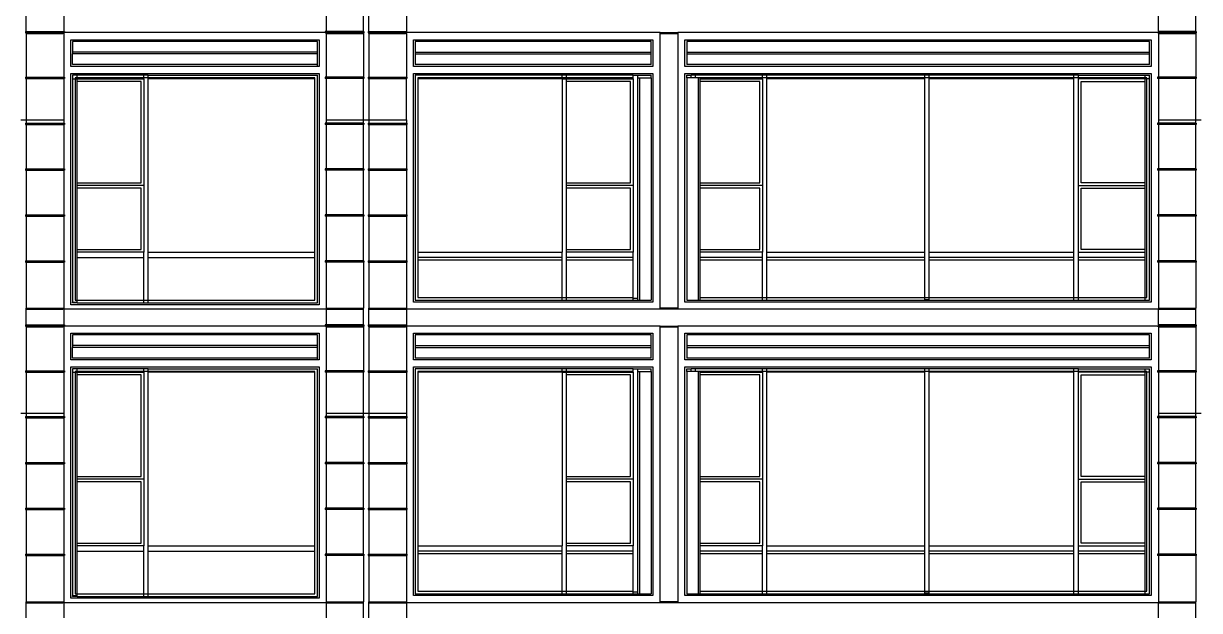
# Model space of a CAD drawing. Extents: x -311 to 61613, y 0 to 58400.
# Drawn here: x 13849 to 27061, y 13412 to 20012 of the extents above; entities that cross this region are included whole.
import ezdxf

# ---------------------------------------------------------------- set-up
doc = ezdxf.new("R2010")
doc.units = 0
doc.header["$LTSCALE"] = 1000
doc.header["$MEASUREMENT"] = 0
doc.layers.add('AD-AREA-OUTL', color=31, linetype='Continuous')

msp = doc.modelspace()

# ---------------------------------------------------------------- linework, layer by layer
at = {"layer": 'AD-AREA-OUTL', "color": 252}
for p, q in [((13880, 19924), (13880, 20100)), ((14300, 20100), (14300, 19924)), ((17250, 20100), (17250, 19924)), ((17670, 19924), (17670, 20100)), ((17730, 19924), (17730, 20100)), ((18150, 20100), (18150, 19924)), ((26600, 19924), (26600, 20100)), ((27020, 19924), (27020, 20100)), ((13872, 19924), (13880, 19924)), ((13872, 19924), (13872, 19909)), ((13872, 19909), (13880, 19909)), ((13880, 19924), (14300, 19924)), ((13880, 19909), (14290, 19909)), ((13880, 19909), (13880, 19900)), ((13880, 19900), (14290, 19900)), ((13880, 19900), (13880, 19408)), ((14290, 19900), (14290, 19909)), ((14290, 19909), (14300, 19909)), ((14300, 19900), (14290, 19900)), ((14300, 19924), (14310, 19924)), ((14300, 19909), (14310, 19909)), ((14300, 19900), (14300, 19909)), ((14300, 19900), (14300, 19408)), ((14310, 19924), (14310, 19910)), ((17237, 19910), (14310, 19910)), ((14310, 19910), (14310, 19909)), ((14380, 19530), (14380, 19830)), ((14380, 19830), (17170, 19830)), ((17170, 19830), (17170, 19530)), ((17250, 19924), (17237, 19924)), ((17237, 19924), (17237, 19910)), ((17237, 19910), (17237, 19909)), ((17250, 19909), (17237, 19909)), ((17670, 19924), (17250, 19924)), ((17260, 19909), (17250, 19909)), ((17250, 19900), (17250, 19909)), ((17250, 19900), (17260, 19900)), ((17250, 19900), (17250, 19408)), ((17670, 19909), (17260, 19909)), ((17260, 19909), (17260, 19900)), ((17260, 19900), (17670, 19900)), ((17673, 19924), (17670, 19924)), ((17673, 19909), (17670, 19909)), ((17670, 19909), (17670, 19900)), ((17670, 19900), (17670, 19408)), ((17673, 19924), (17673, 19909)), ((17720, 19924), (17730, 19924)), ((17720, 19924), (17720, 19909)), ((17720, 19909), (17730, 19909)), ((17730, 19924), (18150, 19924)), ((17730, 19909), (18140, 19909)), ((17730, 19909), (17730, 19900)), ((17730, 19900), (18140, 19900)), ((17730, 19900), (17730, 19408)), ((18140, 19909), (18140, 19900)), ((18140, 19909), (18150, 19909)), ((18150, 19900), (18140, 19900)), ((18150, 19924), (18150, 19910)), ((18150, 19910), (18157, 19910)), ((18150, 19909), (18157, 19909)), ((18150, 19900), (18150, 19909)), ((18150, 19900), (18150, 19408)), ((21000, 19910), (18157, 19910)), ((18157, 19910), (18157, 19909)), ((18230, 19530), (18230, 19830)), ((18230, 19830), (20920, 19830)), ((20920, 19830), (20920, 19530)), ((21000, 19910), (21200, 19910)), ((21000, 19900), (21000, 19910)), ((21000, 16810), (21000, 19900)), ((21000, 19900), (21200, 19900)), ((26590, 19910), (21200, 19910)), ((21200, 19910), (21200, 19900)), ((21200, 19900), (21200, 16810)), ((21280, 19530), (21280, 19830)), ((21280, 19830), (26520, 19830)), ((26520, 19830), (26520, 19530)), ((26590, 19910), (26600, 19910)), ((26590, 19910), (26590, 19909)), ((26600, 19909), (26590, 19909)), ((26600, 19924), (26600, 19910)), ((27020, 19924), (26600, 19924)), ((26610, 19909), (26600, 19909)), ((26600, 19909), (26600, 19900)), ((26600, 19900), (26610, 19900)), ((26600, 19900), (26600, 19408)), ((27020, 19909), (26610, 19909)), ((26610, 19909), (26610, 19900)), ((26610, 19900), (27020, 19900)), ((27025, 19924), (27020, 19924)), ((27025, 19909), (27020, 19909)), ((27020, 19909), (27020, 19900)), ((27020, 19900), (27020, 19408)), ((27025, 19924), (27025, 19909)), ((14400, 19810), (14400, 19690)), ((17150, 19810), (14400, 19810)), ((14400, 19690), (14400, 19670)), ((17150, 19690), (14400, 19690)), ((17150, 19690), (17150, 19810)), ((17150, 19670), (17150, 19690)), ((18250, 19810), (18250, 19690)), ((20900, 19810), (18250, 19810)), ((18250, 19690), (18250, 19670)), ((18250, 19690), (20900, 19690)), ((20900, 19690), (20900, 19810)), ((20900, 19670), (20900, 19690)), ((21300, 19810), (21300, 19690)), ((26500, 19810), (21300, 19810)), ((21300, 19690), (21300, 19670)), ((21300, 19690), (26500, 19690)), ((26500, 19690), (26500, 19810)), ((26500, 19670), (26500, 19690)), ((14400, 19550), (14400, 19670)), ((17150, 19670), (14400, 19670)), ((17150, 19550), (17150, 19670)), ((18250, 19670), (18250, 19550)), ((18250, 19670), (20900, 19670)), ((20900, 19550), (20900, 19670)), ((21300, 19670), (26500, 19670)), ((21300, 19670), (21300, 19550)), ((26500, 19550), (26500, 19670)), ((17150, 19530), (14380, 19530)), ((14380, 19450), (17170, 19450)), ((14380, 16850), (14380, 19450)), ((17150, 19550), (14400, 19550)), ((14400, 19430), (14400, 19390)), ((14450, 19430), (14400, 19430)), ((14450, 19400), (14450, 19430)), ((15200, 19430), (14450, 19430)), ((15250, 19430), (15200, 19430)), ((15200, 19400), (15200, 19430)), ((15250, 19430), (17150, 19430)), ((15250, 19400), (15250, 19430)), ((17150, 19530), (17150, 19550)), ((17170, 19530), (17150, 19530)), ((17150, 16870), (17150, 19430)), ((17170, 19450), (17170, 16850)), ((20920, 19530), (18230, 19530)), ((18230, 19450), (20920, 19450)), ((18230, 16880), (18230, 19450)), ((20900, 19550), (18250, 19550)), ((18250, 19430), (18250, 16900)), ((19900, 19430), (18250, 19430)), ((19950, 19430), (19900, 19430)), ((19900, 19400), (19900, 19430)), ((19950, 19400), (19950, 19430)), ((20700, 19430), (19950, 19430)), ((20700, 19430), (20750, 19430)), ((20700, 19400), (20700, 19430)), ((20750, 19430), (20900, 19430)), ((20750, 19400), (20750, 19430)), ((20900, 19400), (20900, 19430)), ((20920, 19450), (20920, 16880)), ((26520, 19530), (21280, 19530)), ((21280, 19450), (26520, 19450)), ((21280, 16880), (21280, 19450)), ((26500, 19550), (21300, 19550)), ((21300, 19430), (21350, 19430)), ((21300, 19400), (21300, 19430)), ((21400, 19430), (21350, 19430)), ((21350, 19400), (21350, 19430)), ((22150, 19430), (21400, 19430)), ((21400, 19400), (21400, 19430)), ((22200, 19430), (22150, 19430)), ((22150, 19400), (22150, 19430)), ((23975, 19430), (22200, 19430)), ((22200, 19400), (22200, 19430)), ((23975, 19400), (23975, 19430)), ((24025, 19430), (23975, 19430)), ((24025, 19400), (24025, 19430)), ((25650, 19430), (24025, 19430)), ((25700, 19430), (25650, 19430)), ((25650, 19400), (25650, 19430)), ((25700, 19430), (26450, 19430)), ((25700, 19400), (25700, 19430)), ((26450, 19430), (26500, 19430)), ((26450, 19400), (26450, 19430)), ((26500, 19390), (26500, 19430)), ((26520, 19450), (26520, 16880)), ((13872, 19408), (13880, 19408)), ((13872, 19408), (13872, 19393)), ((13872, 19393), (13880, 19393)), ((13880, 19408), (14300, 19408)), ((13880, 19393), (14300, 19393)), ((13880, 19393), (13880, 18930)), ((14300, 19408), (14310, 19408)), ((14300, 19393), (14310, 19393)), ((14300, 19393), (14300, 18930)), ((14310, 19408), (14310, 19393)), ((14400, 19390), (14400, 16876)), ((14400, 19390), (14430, 19390)), ((14430, 19400), (14430, 19390)), ((14450, 19400), (14430, 19400)), ((14430, 19390), (14450, 19390)), ((14430, 19390), (14430, 16900)), ((14450, 19390), (14450, 19400)), ((15200, 19400), (14450, 19400)), ((14450, 19360), (14450, 19390)), ((14450, 19390), (15200, 19390)), ((14450, 18220), (14450, 19360)), ((15170, 19360), (14450, 19360)), ((15170, 18220), (15170, 19360)), ((15250, 19400), (15200, 19400)), ((15200, 19390), (15200, 19400)), ((15200, 19390), (15200, 18190)), ((17120, 19400), (15250, 19400)), ((15250, 19390), (15250, 19400)), ((15250, 17440), (15250, 19390)), ((17120, 19390), (15250, 19390)), ((17120, 19390), (17120, 19400)), ((17120, 17440), (17120, 19390)), ((17250, 19408), (17237, 19408)), ((17237, 19408), (17237, 19393)), ((17250, 19393), (17237, 19393)), ((17670, 19408), (17250, 19408)), ((17670, 19393), (17250, 19393)), ((17250, 19393), (17250, 18930)), ((17673, 19408), (17670, 19408)), ((17673, 19393), (17670, 19393)), ((17670, 18930), (17670, 19393)), ((17673, 19408), (17673, 19393)), ((17720, 19408), (17730, 19408)), ((17720, 19408), (17720, 19393)), ((17720, 19393), (17730, 19393)), ((17730, 19408), (18150, 19408)), ((17730, 19393), (18150, 19393)), ((17730, 19393), (17730, 18930)), ((18150, 19408), (18157, 19408)), ((18150, 19393), (18157, 19393)), ((18150, 18930), (18150, 19393)), ((18157, 19408), (18157, 19393)), ((18280, 19400), (18280, 19390)), ((19900, 19400), (18280, 19400)), ((18280, 19390), (18280, 17440)), ((19900, 19390), (18280, 19390)), ((19950, 19400), (19900, 19400)), ((19900, 19390), (19900, 19400)), ((19900, 19390), (19900, 17440)), ((19900, 19390), (19950, 19390)), ((19950, 19390), (19950, 19400)), ((20700, 19400), (19950, 19400)), ((19950, 19360), (19950, 19390)), ((19950, 19390), (20700, 19390)), ((19950, 18220), (19950, 19360)), ((20670, 19360), (19950, 19360)), ((20670, 18220), (20670, 19360)), ((20700, 19390), (20700, 19400)), ((20700, 19390), (20700, 18190)), ((20750, 16920), (20750, 19400)), ((20750, 19400), (20770, 19400)), ((20770, 19400), (20770, 16900)), ((20770, 19400), (20900, 19400)), ((20900, 19400), (20900, 16900)), ((21300, 19400), (21300, 16900)), ((21350, 19400), (21300, 19400)), ((21400, 19400), (21350, 19400)), ((21430, 19400), (21400, 19400)), ((21430, 19400), (21430, 16900)), ((21450, 19400), (21430, 19400)), ((22150, 19400), (21450, 19400)), ((21450, 19390), (21450, 19400)), ((21450, 19360), (21450, 19390)), ((21450, 19390), (22150, 19390)), ((21450, 18220), (21450, 19360)), ((22120, 19360), (21450, 19360)), ((22120, 18220), (22120, 19360)), ((22200, 19400), (22150, 19400)), ((22150, 19390), (22150, 19400)), ((22150, 19390), (22150, 18190)), ((23975, 19400), (22200, 19400)), ((22200, 19390), (22200, 19400)), ((22200, 17440), (22200, 19390)), ((23975, 19390), (22200, 19390)), ((24025, 19400), (23975, 19400)), ((23975, 19390), (23975, 19400)), ((23975, 17440), (23975, 19390)), ((25650, 19400), (24025, 19400)), ((24025, 19390), (24025, 19400)), ((24025, 17440), (24025, 19390)), ((25650, 19390), (24025, 19390)), ((25700, 19400), (25650, 19400)), ((25650, 19390), (25650, 19400)), ((25650, 17440), (25650, 19390)), ((26450, 19400), (25700, 19400)), ((25700, 19390), (25700, 19400)), ((25700, 18190), (25700, 19390)), ((26450, 19390), (25700, 19390)), ((25730, 19360), (26450, 19360)), ((25730, 18220), (25730, 19360)), ((26470, 19400), (26450, 19400)), ((26450, 19390), (26450, 19400)), ((26450, 19360), (26450, 19390)), ((26470, 19390), (26450, 19390)), ((26450, 18220), (26450, 19360)), ((26470, 19390), (26470, 19400)), ((26500, 19390), (26470, 19390)), ((26470, 16930), (26470, 19390)), ((26500, 16900), (26500, 19390)), ((26600, 19408), (26590, 19408)), ((26590, 19408), (26590, 19393)), ((26600, 19393), (26590, 19393)), ((27020, 19408), (26600, 19408)), ((27020, 19393), (26600, 19393)), ((26600, 19393), (26600, 18930)), ((27025, 19408), (27020, 19408)), ((27025, 19393), (27020, 19393)), ((27020, 18930), (27020, 19393)), ((27025, 19408), (27025, 19393)), ((13820, 18930), (13880, 18930)), ((13880, 18930), (13880, 18893)), ((13880, 18930), (14300, 18930)), ((14300, 18930), (14300, 18893)), ((17250, 18930), (17250, 18893)), ((17250, 18930), (17670, 18930)), ((17670, 18893), (17670, 18930)), ((17670, 18930), (17730, 18930)), ((17730, 18930), (17730, 18893)), ((17730, 18930), (18150, 18930)), ((18150, 18930), (18150, 18893)), ((26600, 18930), (26600, 18893)), ((26600, 18930), (27020, 18930)), ((27020, 18893), (27020, 18930)), ((27020, 18930), (27080, 18930)), ((13872, 18893), (13880, 18893)), ((13872, 18893), (13872, 18878)), ((13872, 18878), (13880, 18878)), ((13880, 18893), (14300, 18893)), ((13880, 18878), (14300, 18878)), ((13880, 18878), (13880, 18377)), ((14300, 18893), (14310, 18893)), ((14300, 18878), (14310, 18878)), ((14300, 18878), (14300, 18377)), ((14310, 18893), (14310, 18878)), ((17250, 18893), (17237, 18893)), ((17237, 18893), (17237, 18878)), ((17250, 18878), (17237, 18878)), ((17670, 18893), (17250, 18893)), ((17670, 18878), (17250, 18878)), ((17250, 18878), (17250, 18377)), ((17673, 18893), (17670, 18893)), ((17673, 18878), (17670, 18878)), ((17670, 18377), (17670, 18878)), ((17673, 18893), (17673, 18878)), ((17720, 18893), (17730, 18893)), ((17720, 18893), (17720, 18878)), ((17720, 18878), (17730, 18878)), ((17730, 18893), (18150, 18893)), ((17730, 18878), (18150, 18878)), ((17730, 18878), (17730, 18377)), ((18150, 18893), (18157, 18893)), ((18150, 18878), (18157, 18878)), ((18150, 18878), (18150, 18377)), ((18157, 18893), (18157, 18878)), ((26600, 18893), (26590, 18893)), ((26590, 18893), (26590, 18878)), ((26600, 18878), (26590, 18878)), ((27020, 18893), (26600, 18893)), ((27020, 18878), (26600, 18878)), ((26600, 18878), (26600, 18377)), ((27025, 18893), (27020, 18893)), ((27025, 18878), (27020, 18878)), ((27020, 18377), (27020, 18878)), ((27025, 18893), (27025, 18878)), ((13872, 18377), (13880, 18377)), ((13872, 18377), (13872, 18362)), ((13880, 18377), (14300, 18377)), ((14300, 18377), (14310, 18377)), ((14310, 18377), (14310, 18362)), ((17250, 18377), (17237, 18377)), ((17237, 18377), (17237, 18362)), ((17670, 18377), (17250, 18377)), ((17673, 18377), (17670, 18377)), ((17673, 18377), (17673, 18362)), ((17720, 18377), (17730, 18377)), ((17720, 18377), (17720, 18362)), ((17730, 18377), (18150, 18377)), ((18150, 18377), (18157, 18377)), ((18157, 18377), (18157, 18362)), ((26600, 18377), (26590, 18377)), ((26590, 18377), (26590, 18362)), ((27020, 18377), (26600, 18377)), ((27025, 18377), (27020, 18377)), ((27025, 18377), (27025, 18362)), ((13872, 18362), (13880, 18362)), ((13880, 18362), (14300, 18362)), ((13880, 18362), (13880, 17861)), ((14300, 18362), (14310, 18362)), ((14300, 18362), (14300, 17861)), ((17250, 18362), (17237, 18362)), ((17670, 18362), (17250, 18362)), ((17250, 18362), (17250, 17861)), ((17673, 18362), (17670, 18362)), ((17670, 17861), (17670, 18362)), ((17720, 18362), (17730, 18362)), ((17730, 18362), (18150, 18362)), ((17730, 18362), (17730, 17861)), ((18150, 18362), (18157, 18362)), ((18150, 18362), (18150, 17861)), ((26600, 18362), (26590, 18362)), ((27020, 18362), (26600, 18362)), ((26600, 18362), (26600, 17861)), ((27025, 18362), (27020, 18362)), ((27020, 17861), (27020, 18362)), ((14450, 18190), (14450, 18220)), ((14450, 18220), (15170, 18220)), ((14450, 18160), (14450, 18190)), ((15200, 18190), (14450, 18190)), ((14450, 17470), (14450, 18160)), ((15170, 18160), (14450, 18160)), ((15170, 17470), (15170, 18160)), ((15200, 18190), (15200, 17440)), ((19950, 18190), (19950, 18220)), ((19950, 18220), (20670, 18220)), ((19950, 18160), (19950, 18190)), ((20700, 18190), (19950, 18190)), ((19950, 17470), (19950, 18160)), ((20670, 18160), (19950, 18160)), ((20670, 17470), (20670, 18160)), ((20700, 18190), (20700, 17440)), ((21450, 18190), (21450, 18220)), ((21450, 18220), (22120, 18220)), ((21450, 18160), (21450, 18190)), ((22150, 18190), (21450, 18190)), ((21450, 17470), (21450, 18160)), ((22120, 18160), (21450, 18160)), ((22120, 17470), (22120, 18160)), ((22150, 18190), (22150, 17440)), ((25700, 17440), (25700, 18190)), ((25700, 18190), (26450, 18190)), ((26450, 18220), (25730, 18220)), ((25730, 18160), (26450, 18160)), ((25730, 17470), (25730, 18160)), ((26450, 18190), (26450, 18220)), ((26450, 18160), (26450, 18190)), ((26450, 17470), (26450, 18160)), ((13872, 17861), (13880, 17861)), ((13872, 17861), (13872, 17846)), ((13872, 17846), (13880, 17846)), ((13880, 17861), (14300, 17861)), ((13880, 17846), (14300, 17846)), ((13880, 17846), (13880, 17345)), ((14300, 17861), (14310, 17861)), ((14300, 17846), (14310, 17846)), ((14300, 17846), (14300, 17345)), ((14310, 17861), (14310, 17846)), ((17250, 17861), (17237, 17861)), ((17237, 17861), (17237, 17846)), ((17250, 17846), (17237, 17846)), ((17670, 17861), (17250, 17861)), ((17670, 17846), (17250, 17846)), ((17250, 17846), (17250, 17345)), ((17673, 17861), (17670, 17861)), ((17673, 17846), (17670, 17846)), ((17670, 17345), (17670, 17846)), ((17673, 17861), (17673, 17846)), ((17720, 17861), (17730, 17861)), ((17720, 17861), (17720, 17846)), ((17720, 17846), (17730, 17846)), ((17730, 17861), (18150, 17861)), ((17730, 17846), (18150, 17846)), ((17730, 17846), (17730, 17345)), ((18150, 17861), (18157, 17861)), ((18150, 17846), (18157, 17846)), ((18150, 17846), (18150, 17345)), ((18157, 17861), (18157, 17846)), ((26600, 17861), (26590, 17861)), ((26590, 17861), (26590, 17846)), ((26600, 17846), (26590, 17846)), ((27020, 17861), (26600, 17861)), ((27020, 17846), (26600, 17846)), ((26600, 17846), (26600, 17345)), ((27025, 17861), (27020, 17861)), ((27025, 17846), (27020, 17846)), ((27020, 17345), (27020, 17846)), ((27025, 17861), (27025, 17846)), ((14450, 17440), (14450, 17470)), ((14450, 17470), (15170, 17470)), ((19950, 17440), (19950, 17470)), ((19950, 17470), (20670, 17470)), ((21450, 17440), (21450, 17470)), ((21450, 17470), (22120, 17470)), ((26450, 17470), (25730, 17470)), ((26450, 17440), (26450, 17470)), ((13872, 17345), (13880, 17345)), ((13872, 17345), (13872, 17330)), ((13872, 17330), (13880, 17330)), ((13880, 17345), (14300, 17345)), ((13880, 17330), (14300, 17330)), ((13880, 17330), (13880, 16810)), ((14300, 17345), (14310, 17345)), ((14300, 17330), (14310, 17330)), ((14300, 17330), (14300, 16810)), ((14310, 17345), (14310, 17330)), ((14450, 17380), (14450, 17440)), ((15200, 17440), (14450, 17440)), ((14450, 16900), (14450, 17380)), ((14450, 17380), (15200, 17380)), ((15200, 17380), (15200, 17440)), ((15200, 16900), (15200, 17380)), ((15250, 17380), (15250, 17440)), ((15250, 17440), (17120, 17440)), ((15250, 16900), (15250, 17380)), ((15250, 17380), (17120, 17380)), ((17120, 17380), (17120, 17440)), ((17120, 16900), (17120, 17380)), ((17250, 17345), (17237, 17345)), ((17237, 17345), (17237, 17330)), ((17250, 17330), (17237, 17330)), ((17670, 17345), (17250, 17345)), ((17670, 17330), (17250, 17330)), ((17250, 17330), (17250, 16810)), ((17673, 17345), (17670, 17345)), ((17673, 17330), (17670, 17330)), ((17670, 17330), (17670, 16810)), ((17673, 17345), (17673, 17330)), ((17720, 17345), (17730, 17345)), ((17720, 17345), (17720, 17330)), ((17720, 17330), (17730, 17330)), ((17730, 17345), (18150, 17345)), ((17730, 17330), (18150, 17330)), ((17730, 17330), (17730, 16810)), ((18150, 17345), (18157, 17345)), ((18150, 17330), (18157, 17330)), ((18150, 17330), (18150, 16810)), ((18157, 17345), (18157, 17330)), ((18280, 17440), (18280, 17380)), ((18280, 17440), (19900, 17440)), ((18280, 17380), (18280, 17350)), ((19900, 17380), (18280, 17380)), ((18280, 17350), (18280, 16930)), ((19900, 17350), (18280, 17350)), ((19900, 17380), (19900, 17440)), ((19900, 17350), (19900, 17380)), ((19900, 16930), (19900, 17350)), ((19950, 17380), (19950, 17440)), ((20700, 17440), (19950, 17440)), ((19950, 17350), (19950, 17380)), ((20700, 17380), (19950, 17380)), ((19950, 16930), (19950, 17350)), ((20700, 17350), (19950, 17350)), ((20700, 17380), (20700, 17440)), ((20700, 17350), (20700, 17380)), ((20700, 16930), (20700, 17350)), ((21450, 17380), (21450, 17440)), ((22150, 17440), (21450, 17440)), ((21450, 17350), (21450, 17380)), ((22150, 17380), (21450, 17380)), ((21450, 16930), (21450, 17350)), ((22150, 17350), (21450, 17350)), ((22150, 17380), (22150, 17440)), ((22150, 17350), (22150, 17380)), ((22150, 16930), (22150, 17350)), ((22200, 17380), (22200, 17440)), ((22200, 17440), (23975, 17440)), ((22200, 17350), (22200, 17380)), ((23975, 17380), (22200, 17380)), ((22200, 16930), (22200, 17350)), ((23975, 17350), (22200, 17350)), ((23975, 17380), (23975, 17440)), ((23975, 17350), (23975, 17380)), ((23975, 16930), (23975, 17350)), ((24025, 17380), (24025, 17440)), ((24025, 17440), (25650, 17440)), ((24025, 17350), (24025, 17380)), ((25650, 17380), (24025, 17380)), ((24025, 16930), (24025, 17350)), ((25650, 17350), (24025, 17350)), ((25650, 17380), (25650, 17440)), ((25650, 17350), (25650, 17380)), ((25650, 16930), (25650, 17350)), ((25700, 17380), (25700, 17440)), ((25700, 17440), (26450, 17440)), ((25700, 17350), (25700, 17380)), ((26450, 17380), (25700, 17380)), ((25700, 16930), (25700, 17350)), ((26450, 17350), (25700, 17350)), ((26450, 17380), (26450, 17440)), ((26450, 17350), (26450, 17380)), ((26450, 16930), (26450, 17350)), ((26600, 17345), (26590, 17345)), ((26590, 17345), (26590, 17330)), ((26600, 17330), (26590, 17330)), ((27020, 17345), (26600, 17345)), ((27020, 17330), (26600, 17330)), ((26600, 17330), (26600, 16810)), ((27025, 17345), (27020, 17345)), ((27025, 17330), (27020, 17330)), ((27020, 17330), (27020, 16810)), ((27025, 17345), (27025, 17330)), ((18280, 16930), (19900, 16930)), ((19900, 16930), (19950, 16930)), ((19900, 16900), (19900, 16930)), ((19950, 16930), (20700, 16930)), ((19950, 16900), (19950, 16930)), ((20700, 16920), (20700, 16930)), ((20750, 16920), (20700, 16920)), ((20700, 16900), (20700, 16920)), ((20750, 16900), (20750, 16920)), ((21450, 16900), (21450, 16930)), ((21450, 16930), (22150, 16930)), ((22150, 16900), (22150, 16930)), ((22150, 16930), (22200, 16930)), ((22200, 16900), (22200, 16930)), ((22200, 16930), (23975, 16930)), ((23975, 16930), (24025, 16930)), ((23975, 16906), (23975, 16930)), ((24025, 16930), (25650, 16930)), ((24025, 16906), (24025, 16930)), ((25650, 16930), (25700, 16930)), ((25650, 16900), (25650, 16930)), ((25700, 16930), (26450, 16930)), ((25700, 16900), (25700, 16930)), ((26450, 16900), (26450, 16930)), ((26450, 16930), (26470, 16930)), ((13880, 16810), (14290, 16810)), ((13880, 16800), (13880, 16810)), ((13880, 16800), (14290, 16800)), ((13880, 16624), (13880, 16800)), ((14290, 16810), (14300, 16810)), ((14290, 16800), (14290, 16810)), ((14300, 16800), (14290, 16800)), ((14300, 16800), (14300, 16810)), ((17250, 16800), (14300, 16800)), ((14300, 16800), (14300, 16624)), ((17170, 16850), (14380, 16850)), ((14450, 16876), (14400, 16876)), ((14400, 16870), (14400, 16876)), ((14450, 16870), (14400, 16870)), ((14430, 16900), (14450, 16900)), ((14450, 16876), (14450, 16900)), ((14450, 16900), (15200, 16900)), ((14450, 16870), (14450, 16876)), ((14450, 16870), (15200, 16870)), ((15200, 16870), (15200, 16900)), ((15200, 16900), (15250, 16900)), ((15200, 16870), (15250, 16870)), ((15250, 16870), (15250, 16900)), ((15250, 16900), (17120, 16900)), ((15250, 16870), (17150, 16870)), ((17250, 16810), (17260, 16810)), ((17250, 16810), (17250, 16800)), ((17250, 16800), (17260, 16800)), ((17250, 16800), (17250, 16624)), ((17260, 16810), (17670, 16810)), ((17260, 16800), (17260, 16810)), ((17260, 16800), (17670, 16800)), ((17670, 16800), (17670, 16810)), ((17670, 16624), (17670, 16800)), ((17730, 16810), (18140, 16810)), ((17730, 16800), (17730, 16810)), ((17730, 16800), (18140, 16800)), ((17730, 16624), (17730, 16800)), ((18140, 16810), (18150, 16810)), ((18140, 16800), (18140, 16810)), ((18140, 16800), (18150, 16800)), ((18150, 16800), (18150, 16810)), ((18150, 16800), (18150, 16624)), ((21000, 16800), (18150, 16800)), ((20920, 16880), (18230, 16880)), ((18250, 16900), (19900, 16900)), ((19900, 16900), (19950, 16900)), ((19950, 16900), (20700, 16900)), ((20700, 16900), (20750, 16900)), ((20750, 16900), (20770, 16900)), ((20770, 16900), (20900, 16900)), ((21000, 16800), (21000, 16810)), ((21200, 16810), (21000, 16810)), ((21200, 16800), (21000, 16800)), ((21200, 16810), (21200, 16800)), ((26600, 16800), (21200, 16800)), ((26520, 16880), (21280, 16880)), ((21300, 16900), (21430, 16900)), ((21430, 16900), (21450, 16900)), ((21450, 16900), (22150, 16900)), ((22150, 16900), (22200, 16900)), ((22200, 16900), (25650, 16900)), ((24025, 16906), (23975, 16906)), ((25650, 16900), (25700, 16900)), ((25700, 16900), (26450, 16900)), ((26450, 16900), (26500, 16900)), ((26600, 16810), (26610, 16810)), ((26600, 16810), (26600, 16800)), ((26600, 16800), (26610, 16800)), ((26600, 16624), (26600, 16800)), ((26610, 16810), (27020, 16810)), ((26610, 16800), (26610, 16810)), ((26610, 16800), (27020, 16800)), ((27020, 16800), (27020, 16810)), ((27020, 16624), (27020, 16800)), ((13872, 16624), (13880, 16624)), ((13872, 16624), (13872, 16609)), ((13872, 16609), (13880, 16609)), ((13880, 16624), (14300, 16624)), ((13880, 16609), (14290, 16609)), ((13880, 16609), (13880, 16600)), ((13880, 16600), (14290, 16600)), ((13880, 16600), (13880, 16108)), ((14290, 16600), (14290, 16609)), ((14290, 16609), (14300, 16609)), ((14300, 16600), (14290, 16600)), ((14300, 16624), (14310, 16624)), ((14300, 16609), (14310, 16609)), ((14300, 16600), (14300, 16609)), ((14300, 16600), (14300, 16108)), ((14310, 16624), (14310, 16610)), ((17237, 16610), (14310, 16610)), ((14310, 16610), (14310, 16609)), ((14380, 16230), (14380, 16530)), ((14380, 16530), (17170, 16530)), ((17170, 16530), (17170, 16230)), ((17250, 16624), (17237, 16624)), ((17237, 16624), (17237, 16610)), ((17237, 16610), (17237, 16609)), ((17250, 16609), (17237, 16609)), ((17670, 16624), (17250, 16624)), ((17260, 16609), (17250, 16609)), ((17250, 16600), (17250, 16609)), ((17250, 16600), (17260, 16600)), ((17250, 16600), (17250, 16108)), ((17670, 16609), (17260, 16609)), ((17260, 16609), (17260, 16600)), ((17260, 16600), (17670, 16600)), ((17673, 16624), (17670, 16624)), ((17673, 16609), (17670, 16609)), ((17670, 16609), (17670, 16600)), ((17670, 16600), (17670, 16108)), ((17673, 16624), (17673, 16609)), ((17720, 16624), (17730, 16624)), ((17720, 16624), (17720, 16609)), ((17720, 16609), (17730, 16609)), ((17730, 16624), (18150, 16624)), ((17730, 16609), (18140, 16609)), ((17730, 16609), (17730, 16600)), ((17730, 16600), (18140, 16600)), ((17730, 16600), (17730, 16108)), ((18140, 16609), (18140, 16600)), ((18140, 16609), (18150, 16609)), ((18150, 16600), (18140, 16600)), ((18150, 16624), (18150, 16610)), ((18150, 16610), (18157, 16610)), ((18150, 16609), (18157, 16609)), ((18150, 16600), (18150, 16609)), ((18150, 16600), (18150, 16108)), ((21000, 16610), (18157, 16610)), ((18157, 16610), (18157, 16609)), ((18230, 16230), (18230, 16530)), ((18230, 16530), (20920, 16530)), ((20920, 16530), (20920, 16230)), ((21000, 16610), (21200, 16610)), ((21000, 16600), (21000, 16610)), ((21000, 13510), (21000, 16600)), ((21000, 16600), (21200, 16600)), ((26590, 16610), (21200, 16610)), ((21200, 16610), (21200, 16600)), ((21200, 16600), (21200, 13510)), ((21280, 16230), (21280, 16530)), ((21280, 16530), (26520, 16530)), ((26520, 16530), (26520, 16230)), ((26590, 16610), (26600, 16610)), ((26590, 16610), (26590, 16609)), ((26600, 16609), (26590, 16609)), ((26600, 16624), (26600, 16610)), ((27020, 16624), (26600, 16624)), ((26610, 16609), (26600, 16609)), ((26600, 16609), (26600, 16600)), ((26600, 16600), (26610, 16600)), ((26600, 16600), (26600, 16108)), ((27020, 16609), (26610, 16609)), ((26610, 16609), (26610, 16600)), ((26610, 16600), (27020, 16600)), ((27025, 16624), (27020, 16624)), ((27025, 16609), (27020, 16609)), ((27020, 16609), (27020, 16600)), ((27020, 16600), (27020, 16108)), ((27025, 16624), (27025, 16609)), ((14400, 16510), (14400, 16390)), ((17150, 16510), (14400, 16510)), ((14400, 16390), (14400, 16370)), ((17150, 16390), (14400, 16390)), ((17150, 16390), (17150, 16510)), ((17150, 16370), (17150, 16390)), ((18250, 16510), (18250, 16390)), ((20900, 16510), (18250, 16510)), ((18250, 16390), (18250, 16370)), ((18250, 16390), (20900, 16390)), ((20900, 16390), (20900, 16510)), ((20900, 16370), (20900, 16390)), ((21300, 16510), (21300, 16390)), ((26500, 16510), (21300, 16510)), ((21300, 16390), (21300, 16370)), ((21300, 16390), (26500, 16390)), ((26500, 16390), (26500, 16510)), ((26500, 16370), (26500, 16390)), ((14400, 16250), (14400, 16370)), ((17150, 16370), (14400, 16370)), ((17150, 16250), (17150, 16370)), ((18250, 16370), (18250, 16250)), ((18250, 16370), (20900, 16370)), ((20900, 16250), (20900, 16370)), ((21300, 16370), (26500, 16370)), ((21300, 16370), (21300, 16250)), ((26500, 16250), (26500, 16370)), ((17150, 16230), (14380, 16230)), ((14380, 16150), (17170, 16150)), ((14380, 13550), (14380, 16150)), ((17150, 16250), (14400, 16250)), ((14400, 16130), (14400, 16090)), ((14450, 16130), (14400, 16130)), ((14450, 16100), (14450, 16130)), ((15200, 16130), (14450, 16130)), ((15250, 16130), (15200, 16130)), ((15200, 16100), (15200, 16130)), ((15250, 16130), (17150, 16130)), ((15250, 16100), (15250, 16130)), ((17150, 16230), (17150, 16250)), ((17170, 16230), (17150, 16230)), ((17150, 13570), (17150, 16130)), ((17170, 16150), (17170, 13550)), ((20920, 16230), (18230, 16230)), ((18230, 16150), (20920, 16150)), ((18230, 13580), (18230, 16150)), ((20900, 16250), (18250, 16250)), ((18250, 16130), (18250, 13600)), ((19900, 16130), (18250, 16130)), ((19950, 16130), (19900, 16130)), ((19900, 16100), (19900, 16130)), ((19950, 16100), (19950, 16130)), ((20700, 16130), (19950, 16130)), ((20700, 16130), (20750, 16130)), ((20700, 16100), (20700, 16130)), ((20750, 16130), (20900, 16130)), ((20750, 16100), (20750, 16130)), ((20900, 16100), (20900, 16130)), ((20920, 16150), (20920, 13580)), ((26520, 16230), (21280, 16230)), ((21280, 16150), (26520, 16150)), ((21280, 13580), (21280, 16150)), ((26500, 16250), (21300, 16250)), ((21300, 16130), (21350, 16130)), ((21300, 16100), (21300, 16130)), ((21400, 16130), (21350, 16130)), ((21350, 16100), (21350, 16130)), ((22150, 16130), (21400, 16130)), ((21400, 16100), (21400, 16130)), ((22200, 16130), (22150, 16130)), ((22150, 16100), (22150, 16130)), ((23975, 16130), (22200, 16130)), ((22200, 16100), (22200, 16130)), ((23975, 16100), (23975, 16130)), ((24025, 16130), (23975, 16130)), ((24025, 16100), (24025, 16130)), ((25650, 16130), (24025, 16130)), ((25700, 16130), (25650, 16130)), ((25650, 16100), (25650, 16130)), ((25700, 16130), (26450, 16130)), ((25700, 16100), (25700, 16130)), ((26450, 16130), (26500, 16130)), ((26450, 16100), (26450, 16130)), ((26500, 16090), (26500, 16130)), ((26520, 16150), (26520, 13580)), ((13872, 16108), (13880, 16108)), ((13872, 16108), (13872, 16093)), ((13872, 16093), (13880, 16093)), ((13880, 16108), (14300, 16108)), ((13880, 16093), (14300, 16093)), ((13880, 16093), (13880, 15630)), ((14300, 16108), (14310, 16108)), ((14300, 16093), (14310, 16093)), ((14300, 16093), (14300, 15630)), ((14310, 16108), (14310, 16093)), ((14400, 16090), (14400, 13576)), ((14400, 16090), (14430, 16090)), ((14430, 16100), (14430, 16090)), ((14450, 16100), (14430, 16100)), ((14430, 16090), (14450, 16090)), ((14430, 16090), (14430, 13600)), ((14450, 16090), (14450, 16100)), ((15200, 16100), (14450, 16100)), ((14450, 16060), (14450, 16090)), ((14450, 16090), (15200, 16090)), ((14450, 14920), (14450, 16060)), ((15170, 16060), (14450, 16060)), ((15170, 14920), (15170, 16060)), ((15250, 16100), (15200, 16100)), ((15200, 16090), (15200, 16100)), ((15200, 16090), (15200, 14890)), ((17120, 16100), (15250, 16100)), ((15250, 16090), (15250, 16100)), ((15250, 14140), (15250, 16090)), ((17120, 16090), (15250, 16090)), ((17120, 16090), (17120, 16100)), ((17120, 14140), (17120, 16090)), ((17250, 16108), (17237, 16108)), ((17237, 16108), (17237, 16093)), ((17250, 16093), (17237, 16093)), ((17670, 16108), (17250, 16108)), ((17670, 16093), (17250, 16093)), ((17250, 16093), (17250, 15630)), ((17673, 16108), (17670, 16108)), ((17673, 16093), (17670, 16093)), ((17670, 15630), (17670, 16093)), ((17673, 16108), (17673, 16093)), ((17720, 16108), (17730, 16108)), ((17720, 16108), (17720, 16093)), ((17720, 16093), (17730, 16093)), ((17730, 16108), (18150, 16108)), ((17730, 16093), (18150, 16093)), ((17730, 16093), (17730, 15630)), ((18150, 16108), (18157, 16108)), ((18150, 16093), (18157, 16093)), ((18150, 16093), (18150, 15630)), ((18157, 16108), (18157, 16093)), ((18280, 16100), (18280, 16090)), ((19900, 16100), (18280, 16100)), ((18280, 16090), (18280, 14140)), ((19900, 16090), (18280, 16090)), ((19950, 16100), (19900, 16100)), ((19900, 16090), (19900, 16100)), ((19900, 16090), (19900, 14140)), ((19900, 16090), (19950, 16090)), ((19950, 16090), (19950, 16100)), ((20700, 16100), (19950, 16100)), ((19950, 16060), (19950, 16090)), ((19950, 16090), (20700, 16090)), ((19950, 14920), (19950, 16060)), ((20670, 16060), (19950, 16060)), ((20670, 14920), (20670, 16060)), ((20700, 16090), (20700, 16100)), ((20700, 16090), (20700, 14890)), ((20750, 13620), (20750, 16100)), ((20750, 16100), (20770, 16100)), ((20770, 16100), (20770, 13600)), ((20770, 16100), (20900, 16100)), ((20900, 16100), (20900, 13600)), ((21300, 16100), (21300, 13600)), ((21350, 16100), (21300, 16100)), ((21400, 16100), (21350, 16100)), ((21430, 16100), (21400, 16100)), ((21430, 16100), (21430, 13600)), ((21450, 16100), (21430, 16100)), ((22150, 16100), (21450, 16100)), ((21450, 16090), (21450, 16100)), ((21450, 16060), (21450, 16090)), ((21450, 16090), (22150, 16090)), ((21450, 14920), (21450, 16060)), ((22120, 16060), (21450, 16060)), ((22120, 14920), (22120, 16060)), ((22200, 16100), (22150, 16100)), ((22150, 16090), (22150, 16100)), ((22150, 16090), (22150, 14890)), ((23975, 16100), (22200, 16100)), ((22200, 16090), (22200, 16100)), ((22200, 14140), (22200, 16090)), ((23975, 16090), (22200, 16090)), ((24025, 16100), (23975, 16100)), ((23975, 16090), (23975, 16100)), ((23975, 14140), (23975, 16090)), ((25650, 16100), (24025, 16100)), ((24025, 16090), (24025, 16100)), ((24025, 14140), (24025, 16090)), ((25650, 16090), (24025, 16090)), ((25700, 16100), (25650, 16100)), ((25650, 16090), (25650, 16100)), ((25650, 14140), (25650, 16090)), ((26450, 16100), (25700, 16100)), ((25700, 16090), (25700, 16100)), ((25700, 14890), (25700, 16090)), ((26450, 16090), (25700, 16090)), ((25730, 16060), (26450, 16060)), ((25730, 14920), (25730, 16060)), ((26470, 16100), (26450, 16100)), ((26450, 16090), (26450, 16100)), ((26450, 16060), (26450, 16090)), ((26470, 16090), (26450, 16090)), ((26450, 14920), (26450, 16060)), ((26470, 16090), (26470, 16100)), ((26500, 16090), (26470, 16090)), ((26470, 13630), (26470, 16090)), ((26500, 13600), (26500, 16090)), ((26600, 16108), (26590, 16108)), ((26590, 16108), (26590, 16093)), ((26600, 16093), (26590, 16093)), ((27020, 16108), (26600, 16108)), ((27020, 16093), (26600, 16093)), ((26600, 16093), (26600, 15630)), ((27025, 16108), (27020, 16108)), ((27025, 16093), (27020, 16093)), ((27020, 15630), (27020, 16093)), ((27025, 16108), (27025, 16093)), ((13820, 15630), (13880, 15630)), ((13872, 15593), (13880, 15593)), ((13872, 15593), (13872, 15578)), ((13880, 15630), (13880, 15593)), ((13880, 15630), (14300, 15630)), ((13880, 15593), (14300, 15593)), ((14300, 15630), (14300, 15593)), ((14300, 15593), (14310, 15593)), ((14310, 15593), (14310, 15578)), ((17250, 15593), (17237, 15593)), ((17237, 15593), (17237, 15578)), ((17250, 15630), (17250, 15593)), ((17250, 15630), (17670, 15630)), ((17670, 15593), (17250, 15593)), ((17670, 15593), (17670, 15630)), ((17670, 15630), (17730, 15630)), ((17673, 15593), (17670, 15593)), ((17673, 15593), (17673, 15578)), ((17720, 15593), (17730, 15593)), ((17720, 15593), (17720, 15578)), ((17730, 15630), (17730, 15593)), ((17730, 15630), (18150, 15630)), ((17730, 15593), (18150, 15593)), ((18150, 15630), (18150, 15593)), ((18150, 15593), (18157, 15593)), ((18157, 15593), (18157, 15578)), ((26600, 15593), (26590, 15593)), ((26590, 15593), (26590, 15578)), ((26600, 15630), (26600, 15593)), ((26600, 15630), (27020, 15630)), ((27020, 15593), (26600, 15593)), ((27020, 15593), (27020, 15630)), ((27020, 15630), (27080, 15630)), ((27025, 15593), (27020, 15593)), ((27025, 15593), (27025, 15578)), ((13872, 15578), (13880, 15578)), ((13880, 15578), (14300, 15578)), ((13880, 15578), (13880, 15077)), ((14300, 15578), (14310, 15578)), ((14300, 15578), (14300, 15077)), ((17250, 15578), (17237, 15578)), ((17670, 15578), (17250, 15578)), ((17250, 15578), (17250, 15077)), ((17673, 15578), (17670, 15578)), ((17670, 15077), (17670, 15578)), ((17720, 15578), (17730, 15578)), ((17730, 15578), (18150, 15578)), ((17730, 15578), (17730, 15077)), ((18150, 15578), (18157, 15578)), ((18150, 15578), (18150, 15077)), ((26600, 15578), (26590, 15578)), ((27020, 15578), (26600, 15578)), ((26600, 15578), (26600, 15077)), ((27025, 15578), (27020, 15578)), ((27020, 15077), (27020, 15578)), ((13872, 15077), (13880, 15077)), ((13872, 15077), (13872, 15062)), ((13880, 15077), (14300, 15077)), ((14300, 15077), (14310, 15077)), ((14310, 15077), (14310, 15062)), ((17250, 15077), (17237, 15077)), ((17237, 15077), (17237, 15062)), ((17670, 15077), (17250, 15077)), ((17673, 15077), (17670, 15077)), ((17673, 15077), (17673, 15062)), ((17720, 15077), (17730, 15077)), ((17720, 15077), (17720, 15062)), ((17730, 15077), (18150, 15077)), ((18150, 15077), (18157, 15077)), ((18157, 15077), (18157, 15062)), ((26600, 15077), (26590, 15077)), ((26590, 15077), (26590, 15062)), ((27020, 15077), (26600, 15077)), ((27025, 15077), (27020, 15077)), ((27025, 15077), (27025, 15062)), ((13872, 15062), (13880, 15062)), ((13880, 15062), (14300, 15062)), ((13880, 15062), (13880, 14561)), ((14300, 15062), (14310, 15062)), ((14300, 15062), (14300, 14561)), ((17250, 15062), (17237, 15062)), ((17670, 15062), (17250, 15062)), ((17250, 15062), (17250, 14561)), ((17673, 15062), (17670, 15062)), ((17670, 14561), (17670, 15062)), ((17720, 15062), (17730, 15062)), ((17730, 15062), (18150, 15062)), ((17730, 15062), (17730, 14561)), ((18150, 15062), (18157, 15062)), ((18150, 15062), (18150, 14561)), ((26600, 15062), (26590, 15062)), ((27020, 15062), (26600, 15062)), ((26600, 15062), (26600, 14561)), ((27025, 15062), (27020, 15062)), ((27020, 14561), (27020, 15062)), ((14450, 14890), (14450, 14920)), ((14450, 14920), (15170, 14920)), ((14450, 14860), (14450, 14890)), ((15200, 14890), (14450, 14890)), ((14450, 14170), (14450, 14860)), ((15170, 14860), (14450, 14860)), ((15170, 14170), (15170, 14860)), ((15200, 14890), (15200, 14140)), ((19950, 14890), (19950, 14920)), ((19950, 14920), (20670, 14920)), ((19950, 14860), (19950, 14890)), ((20700, 14890), (19950, 14890)), ((19950, 14170), (19950, 14860)), ((20670, 14860), (19950, 14860)), ((20670, 14170), (20670, 14860)), ((20700, 14890), (20700, 14140)), ((21450, 14890), (21450, 14920)), ((21450, 14920), (22120, 14920)), ((21450, 14860), (21450, 14890)), ((22150, 14890), (21450, 14890)), ((21450, 14170), (21450, 14860)), ((22120, 14860), (21450, 14860)), ((22120, 14170), (22120, 14860)), ((22150, 14890), (22150, 14140)), ((25700, 14140), (25700, 14890)), ((25700, 14890), (26450, 14890)), ((26450, 14920), (25730, 14920)), ((25730, 14860), (26450, 14860)), ((25730, 14170), (25730, 14860)), ((26450, 14890), (26450, 14920)), ((26450, 14860), (26450, 14890)), ((26450, 14170), (26450, 14860)), ((13872, 14561), (13880, 14561)), ((13872, 14561), (13872, 14546)), ((13872, 14546), (13880, 14546)), ((13880, 14561), (14300, 14561)), ((13880, 14546), (14300, 14546)), ((13880, 14546), (13880, 14045)), ((14300, 14561), (14310, 14561)), ((14300, 14546), (14310, 14546)), ((14300, 14546), (14300, 14045)), ((14310, 14561), (14310, 14546)), ((17250, 14561), (17237, 14561)), ((17237, 14561), (17237, 14546)), ((17250, 14546), (17237, 14546)), ((17670, 14561), (17250, 14561)), ((17670, 14546), (17250, 14546)), ((17250, 14546), (17250, 14045)), ((17673, 14561), (17670, 14561)), ((17673, 14546), (17670, 14546)), ((17670, 14045), (17670, 14546)), ((17673, 14561), (17673, 14546)), ((17720, 14561), (17730, 14561)), ((17720, 14561), (17720, 14546)), ((17720, 14546), (17730, 14546)), ((17730, 14561), (18150, 14561)), ((17730, 14546), (18150, 14546)), ((17730, 14546), (17730, 14045)), ((18150, 14561), (18157, 14561)), ((18150, 14546), (18157, 14546)), ((18150, 14546), (18150, 14045)), ((18157, 14561), (18157, 14546)), ((26600, 14561), (26590, 14561)), ((26590, 14561), (26590, 14546)), ((26600, 14546), (26590, 14546)), ((27020, 14561), (26600, 14561)), ((27020, 14546), (26600, 14546)), ((26600, 14546), (26600, 14045)), ((27025, 14561), (27020, 14561)), ((27025, 14546), (27020, 14546)), ((27020, 14045), (27020, 14546)), ((27025, 14561), (27025, 14546)), ((14450, 14140), (14450, 14170)), ((14450, 14170), (15170, 14170)), ((14450, 14080), (14450, 14140)), ((15200, 14140), (14450, 14140)), ((15200, 14080), (15200, 14140)), ((15250, 14080), (15250, 14140)), ((15250, 14140), (17120, 14140)), ((17120, 14080), (17120, 14140)), ((18280, 14140), (18280, 14080)), ((18280, 14140), (19900, 14140)), ((19900, 14080), (19900, 14140)), ((19950, 14140), (19950, 14170)), ((19950, 14170), (20670, 14170)), ((19950, 14080), (19950, 14140)), ((20700, 14140), (19950, 14140)), ((20700, 14080), (20700, 14140)), ((21450, 14140), (21450, 14170)), ((21450, 14170), (22120, 14170)), ((21450, 14080), (21450, 14140)), ((22150, 14140), (21450, 14140)), ((22150, 14080), (22150, 14140)), ((22200, 14080), (22200, 14140)), ((22200, 14140), (23975, 14140)), ((23975, 14080), (23975, 14140)), ((24025, 14080), (24025, 14140)), ((24025, 14140), (25650, 14140)), ((25650, 14080), (25650, 14140)), ((25700, 14080), (25700, 14140)), ((25700, 14140), (26450, 14140)), ((26450, 14170), (25730, 14170)), ((26450, 14140), (26450, 14170)), ((26450, 14080), (26450, 14140)), ((13872, 14045), (13880, 14045)), ((13872, 14045), (13872, 14030)), ((13872, 14030), (13880, 14030)), ((13880, 14045), (14300, 14045)), ((13880, 14030), (14300, 14030)), ((13880, 14030), (13880, 13510)), ((14300, 14045), (14310, 14045)), ((14300, 14030), (14310, 14030)), ((14300, 14030), (14300, 13510)), ((14310, 14045), (14310, 14030)), ((14450, 13600), (14450, 14080)), ((14450, 14080), (15200, 14080)), ((15200, 13600), (15200, 14080)), ((15250, 13600), (15250, 14080)), ((15250, 14080), (17120, 14080)), ((17120, 13600), (17120, 14080)), ((17250, 14045), (17237, 14045)), ((17237, 14045), (17237, 14030)), ((17250, 14030), (17237, 14030)), ((17670, 14045), (17250, 14045)), ((17670, 14030), (17250, 14030)), ((17250, 14030), (17250, 13510)), ((17673, 14045), (17670, 14045)), ((17673, 14030), (17670, 14030)), ((17670, 14030), (17670, 13510)), ((17673, 14045), (17673, 14030)), ((17720, 14045), (17730, 14045)), ((17720, 14045), (17720, 14030)), ((17720, 14030), (17730, 14030)), ((17730, 14045), (18150, 14045)), ((17730, 14030), (18150, 14030)), ((17730, 14030), (17730, 13510)), ((18150, 14045), (18157, 14045)), ((18150, 14030), (18157, 14030)), ((18150, 14030), (18150, 13510)), ((18157, 14045), (18157, 14030)), ((18280, 14080), (18280, 14050)), ((19900, 14080), (18280, 14080)), ((18280, 14050), (18280, 13630)), ((19900, 14050), (18280, 14050)), ((19900, 14050), (19900, 14080)), ((19900, 13630), (19900, 14050)), ((19950, 14050), (19950, 14080)), ((20700, 14080), (19950, 14080)), ((19950, 13630), (19950, 14050)), ((20700, 14050), (19950, 14050)), ((20700, 14050), (20700, 14080)), ((20700, 13630), (20700, 14050)), ((21450, 14050), (21450, 14080)), ((22150, 14080), (21450, 14080)), ((21450, 13630), (21450, 14050)), ((22150, 14050), (21450, 14050)), ((22150, 14050), (22150, 14080)), ((22150, 13630), (22150, 14050)), ((22200, 14050), (22200, 14080)), ((23975, 14080), (22200, 14080)), ((22200, 13630), (22200, 14050)), ((23975, 14050), (22200, 14050)), ((23975, 14050), (23975, 14080)), ((23975, 13630), (23975, 14050)), ((24025, 14050), (24025, 14080)), ((25650, 14080), (24025, 14080)), ((24025, 13630), (24025, 14050)), ((25650, 14050), (24025, 14050)), ((25650, 14050), (25650, 14080)), ((25650, 13630), (25650, 14050)), ((25700, 14050), (25700, 14080)), ((26450, 14080), (25700, 14080)), ((25700, 13630), (25700, 14050)), ((26450, 14050), (25700, 14050)), ((26450, 14050), (26450, 14080)), ((26450, 13630), (26450, 14050)), ((26600, 14045), (26590, 14045)), ((26590, 14045), (26590, 14030)), ((26600, 14030), (26590, 14030)), ((27020, 14045), (26600, 14045)), ((27020, 14030), (26600, 14030)), ((26600, 14030), (26600, 13510)), ((27025, 14045), (27020, 14045)), ((27025, 14030), (27020, 14030)), ((27020, 14030), (27020, 13510)), ((27025, 14045), (27025, 14030)), ((18280, 13630), (19900, 13630)), ((19900, 13630), (19950, 13630)), ((19900, 13600), (19900, 13630)), ((19950, 13630), (20700, 13630)), ((19950, 13600), (19950, 13630)), ((20700, 13620), (20700, 13630)), ((20750, 13620), (20700, 13620)), ((20700, 13600), (20700, 13620)), ((20750, 13600), (20750, 13620)), ((21450, 13600), (21450, 13630)), ((21450, 13630), (22150, 13630)), ((22150, 13600), (22150, 13630)), ((22150, 13630), (22200, 13630)), ((22200, 13600), (22200, 13630)), ((22200, 13630), (23975, 13630)), ((23975, 13630), (24025, 13630)), ((23975, 13606), (23975, 13630)), ((24025, 13630), (25650, 13630)), ((24025, 13606), (24025, 13630)), ((25650, 13630), (25700, 13630)), ((25650, 13600), (25650, 13630)), ((25700, 13630), (26450, 13630)), ((25700, 13600), (25700, 13630)), ((26450, 13600), (26450, 13630)), ((26450, 13630), (26470, 13630)), ((13880, 13510), (14290, 13510)), ((13880, 13500), (13880, 13510)), ((13880, 13500), (14290, 13500)), ((13880, 13324), (13880, 13500)), ((14290, 13510), (14300, 13510)), ((14290, 13500), (14290, 13510)), ((14300, 13500), (14290, 13500)), ((14300, 13500), (14300, 13510)), ((17250, 13500), (14300, 13500)), ((14300, 13500), (14300, 13324)), ((17170, 13550), (14380, 13550)), ((14450, 13576), (14400, 13576)), ((14400, 13570), (14400, 13576)), ((14450, 13570), (14400, 13570)), ((14430, 13600), (14450, 13600)), ((14450, 13576), (14450, 13600)), ((14450, 13600), (15200, 13600)), ((14450, 13570), (14450, 13576)), ((14450, 13570), (15200, 13570)), ((15200, 13570), (15200, 13600)), ((15200, 13600), (15250, 13600)), ((15200, 13570), (15250, 13570)), ((15250, 13570), (15250, 13600)), ((15250, 13600), (17120, 13600)), ((15250, 13570), (17150, 13570)), ((17250, 13510), (17260, 13510)), ((17250, 13510), (17250, 13500)), ((17250, 13500), (17260, 13500)), ((17250, 13500), (17250, 13324)), ((17260, 13510), (17670, 13510)), ((17260, 13500), (17260, 13510)), ((17260, 13500), (17670, 13500)), ((17670, 13500), (17670, 13510)), ((17670, 13324), (17670, 13500)), ((17730, 13510), (18140, 13510)), ((17730, 13500), (17730, 13510)), ((17730, 13500), (18140, 13500)), ((17730, 13324), (17730, 13500)), ((18140, 13510), (18150, 13510)), ((18140, 13500), (18140, 13510)), ((18140, 13500), (18150, 13500)), ((18150, 13500), (18150, 13510)), ((18150, 13500), (18150, 13324)), ((21000, 13500), (18150, 13500)), ((20920, 13580), (18230, 13580)), ((18250, 13600), (19900, 13600)), ((19900, 13600), (19950, 13600)), ((19950, 13600), (20700, 13600)), ((20700, 13600), (20750, 13600)), ((20750, 13600), (20770, 13600)), ((20770, 13600), (20900, 13600)), ((21000, 13500), (21000, 13510)), ((21200, 13510), (21000, 13510)), ((21200, 13500), (21000, 13500)), ((21200, 13510), (21200, 13500)), ((26600, 13500), (21200, 13500)), ((26520, 13580), (21280, 13580)), ((21300, 13600), (21430, 13600)), ((21430, 13600), (21450, 13600)), ((21450, 13600), (22150, 13600)), ((22150, 13600), (22200, 13600)), ((22200, 13600), (25650, 13600)), ((24025, 13606), (23975, 13606)), ((25650, 13600), (25700, 13600)), ((25700, 13600), (26450, 13600)), ((26450, 13600), (26500, 13600)), ((26600, 13510), (26610, 13510)), ((26600, 13510), (26600, 13500)), ((26600, 13500), (26610, 13500)), ((26600, 13324), (26600, 13500)), ((26610, 13510), (27020, 13510)), ((26610, 13500), (26610, 13510)), ((26610, 13500), (27020, 13500)), ((27020, 13500), (27020, 13510)), ((27020, 13324), (27020, 13500))]:
    msp.add_line(p, q, dxfattribs=at)

doc.saveas('drawing.dxf')
